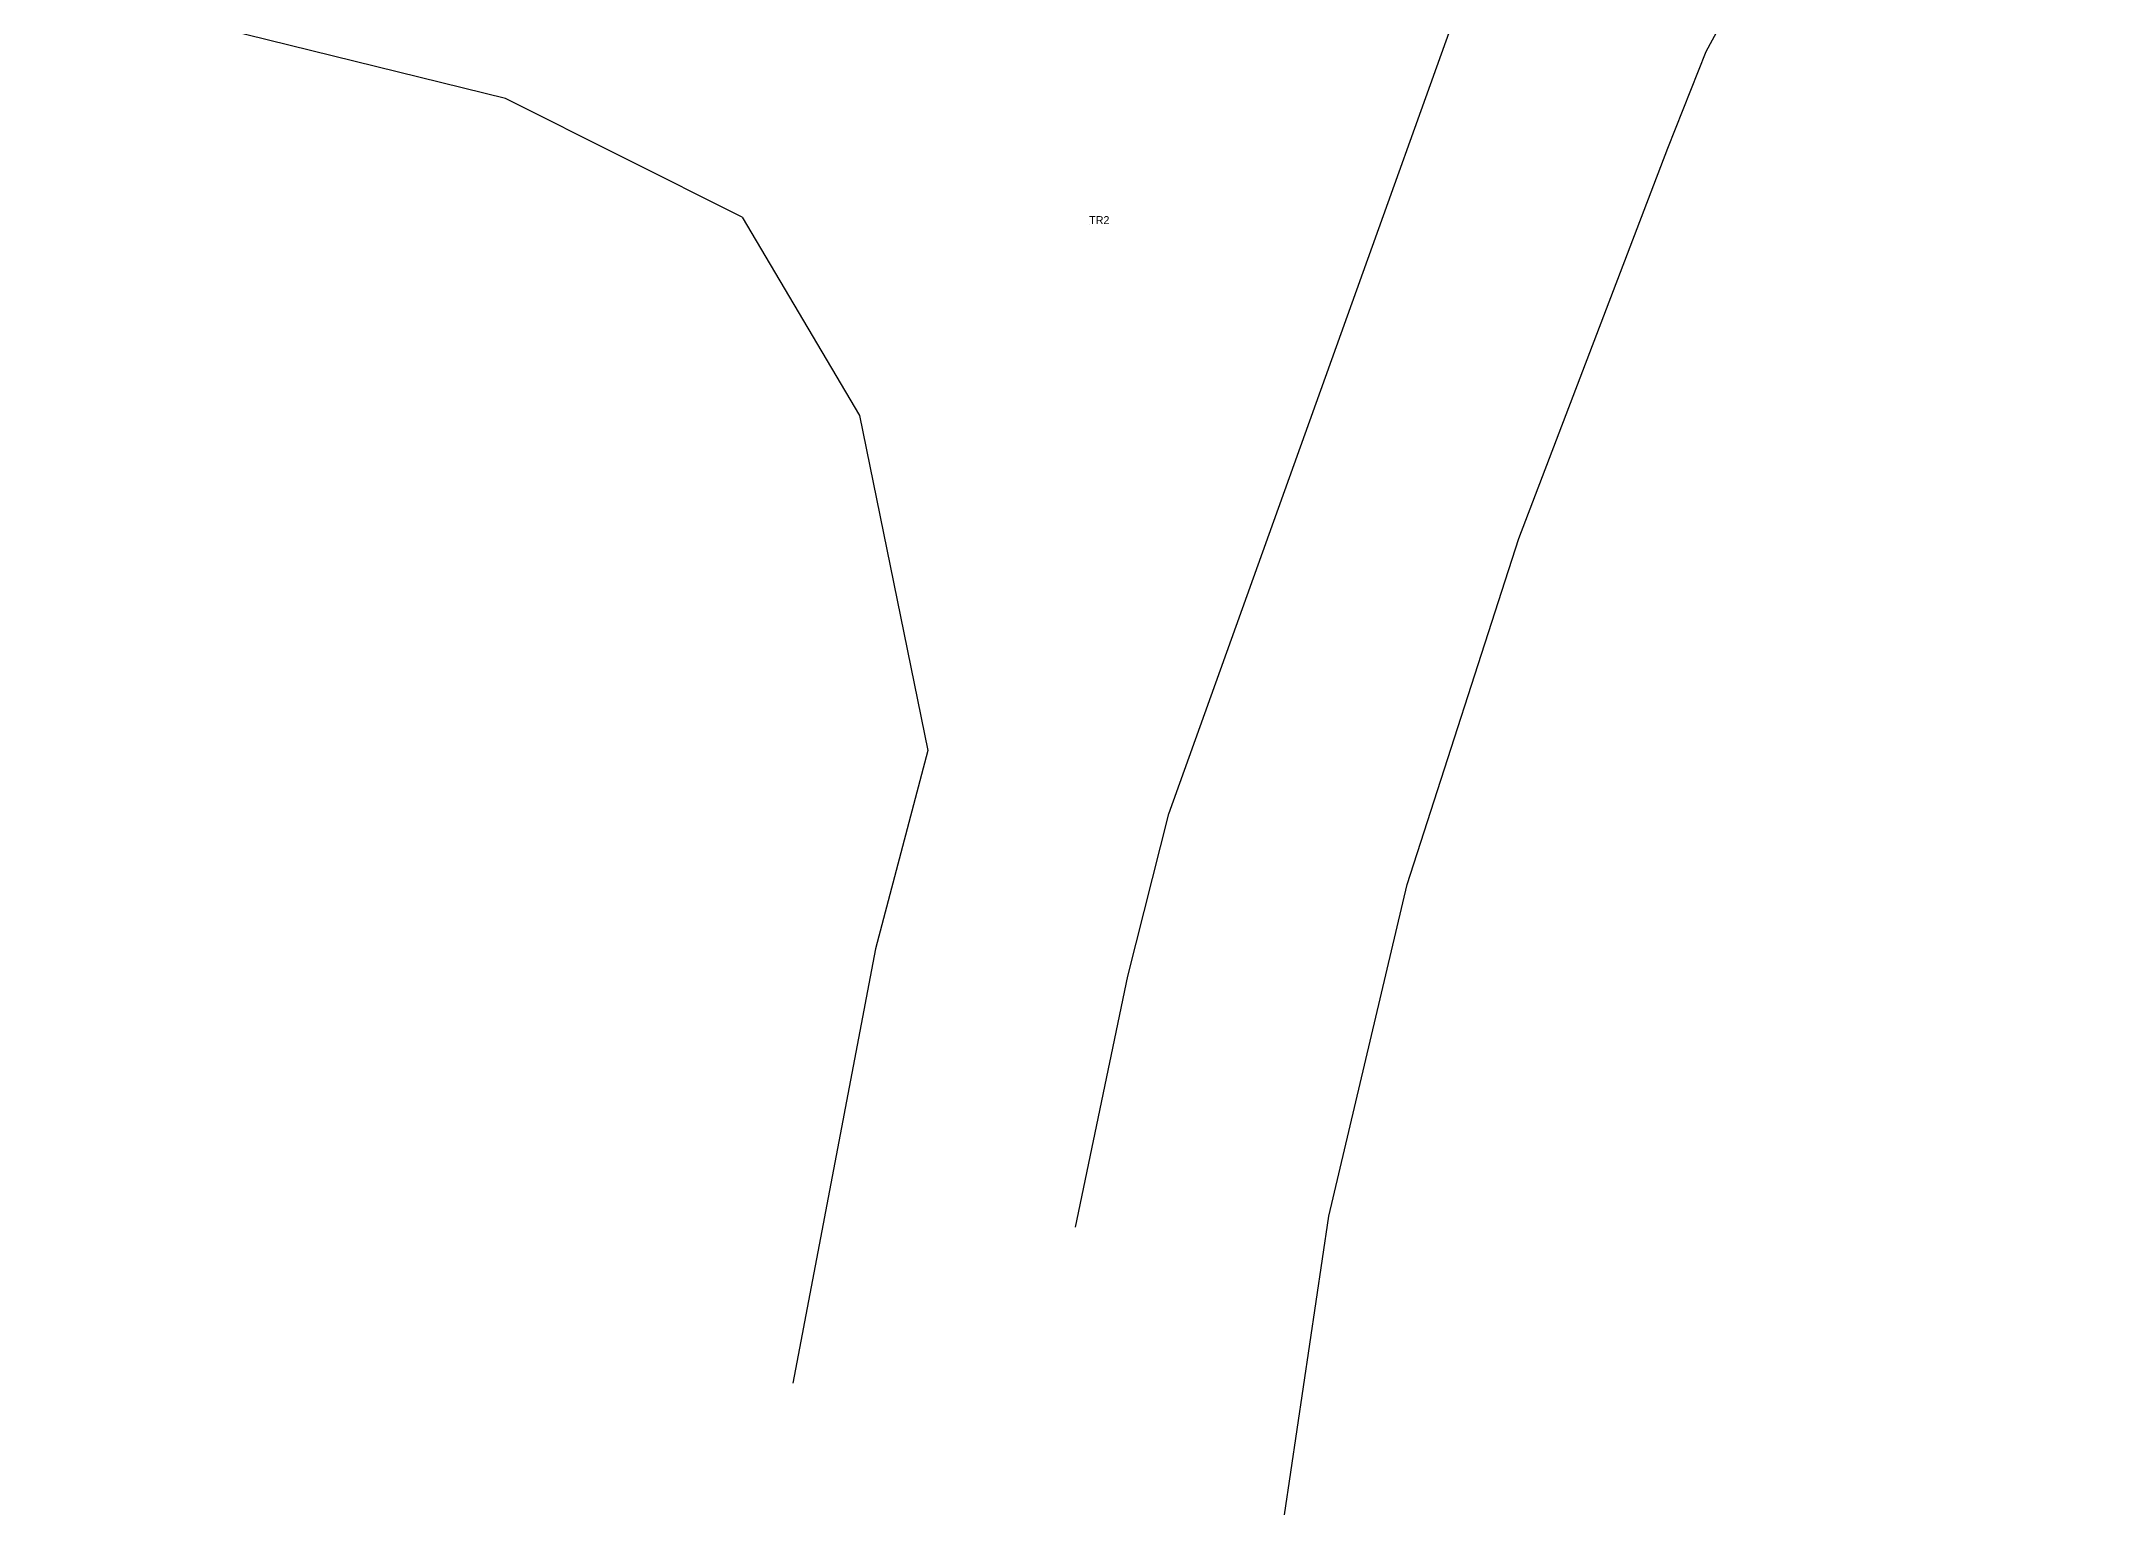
# Model space of a CAD drawing. Extents: x 550815 to 552079, y 1838416 to 1840178.
# Drawn here: x 550935.6 to 550987.2, y 1838617 to 1838653.8 of the extents above; entities that cross this region are included whole.
import ezdxf

# ---------------------------------------------------------------- set-up
doc = ezdxf.new("R2010")
doc.units = 0
for name, color, linetype in [('Level 12', 7, 'Continuous'), ('Level 22', 7, 'Continuous'), ('Level 7', 7, 'Continuous')]:
    doc.layers.add(name, color=color, linetype=linetype)

msp = doc.modelspace()

# ---------------------------------------------------------------- linework, layer by layer
at = {"layer": 'Level 22'}
for p, q in [((550977.17, 1838653.56), (550983.6, 1838665.48)), ((550947.16, 1838652.39), (550935.56, 1838655.25)), ((550976.21, 1838651.15), (550977.17, 1838653.56)), ((550976.21, 1838651.15), (550977.17, 1838653.56)), ((550953.08, 1838649.42), (550947.16, 1838652.39)), ((550972.49, 1838641.39), (550976.21, 1838651.15)), ((550972.49, 1838641.39), (550976.21, 1838651.15)), ((550953.08, 1838649.42), (550956.01, 1838644.47)), ((550956.01, 1838644.47), (550957.72, 1838636.1)), ((550969.7, 1838632.75), (550972.49, 1838641.39)), ((550957.72, 1838636.1), (550956.41, 1838631.14)), ((550967.74, 1838624.46), (550969.7, 1838632.75)), ((550956.41, 1838631.14), (550954.34, 1838620.29)), ((550966.63, 1838617), (550967.74, 1838624.46))]:
    msp.add_line(p, q, dxfattribs=at)
msp.add_lwpolyline([(550961.411, 1838624.189), (550962.717, 1838630.46), (550963.738, 1838634.511), (550971.726, 1838656.784), (550973.769, 1838661.029), (550974.621, 1838662.629), (550976.958, 1838667.012), (550977.872, 1838668.57), (550981.213, 1838673.707), (550987.156, 1838682.267)], dxfattribs=at)
at = {"layer": 'Level 7'}
msp.add_line((550961.75, 1838649.25), (550961.75, 1838649.25), dxfattribs=at)

# ---------------------------------------------------------------- texts
at = {"layer": 'Level 12'}
msp.add_text('TR2', height=0.2, dxfattribs=at).set_placement((550961.75, 1838649.25))

doc.saveas('drawing.dxf')
